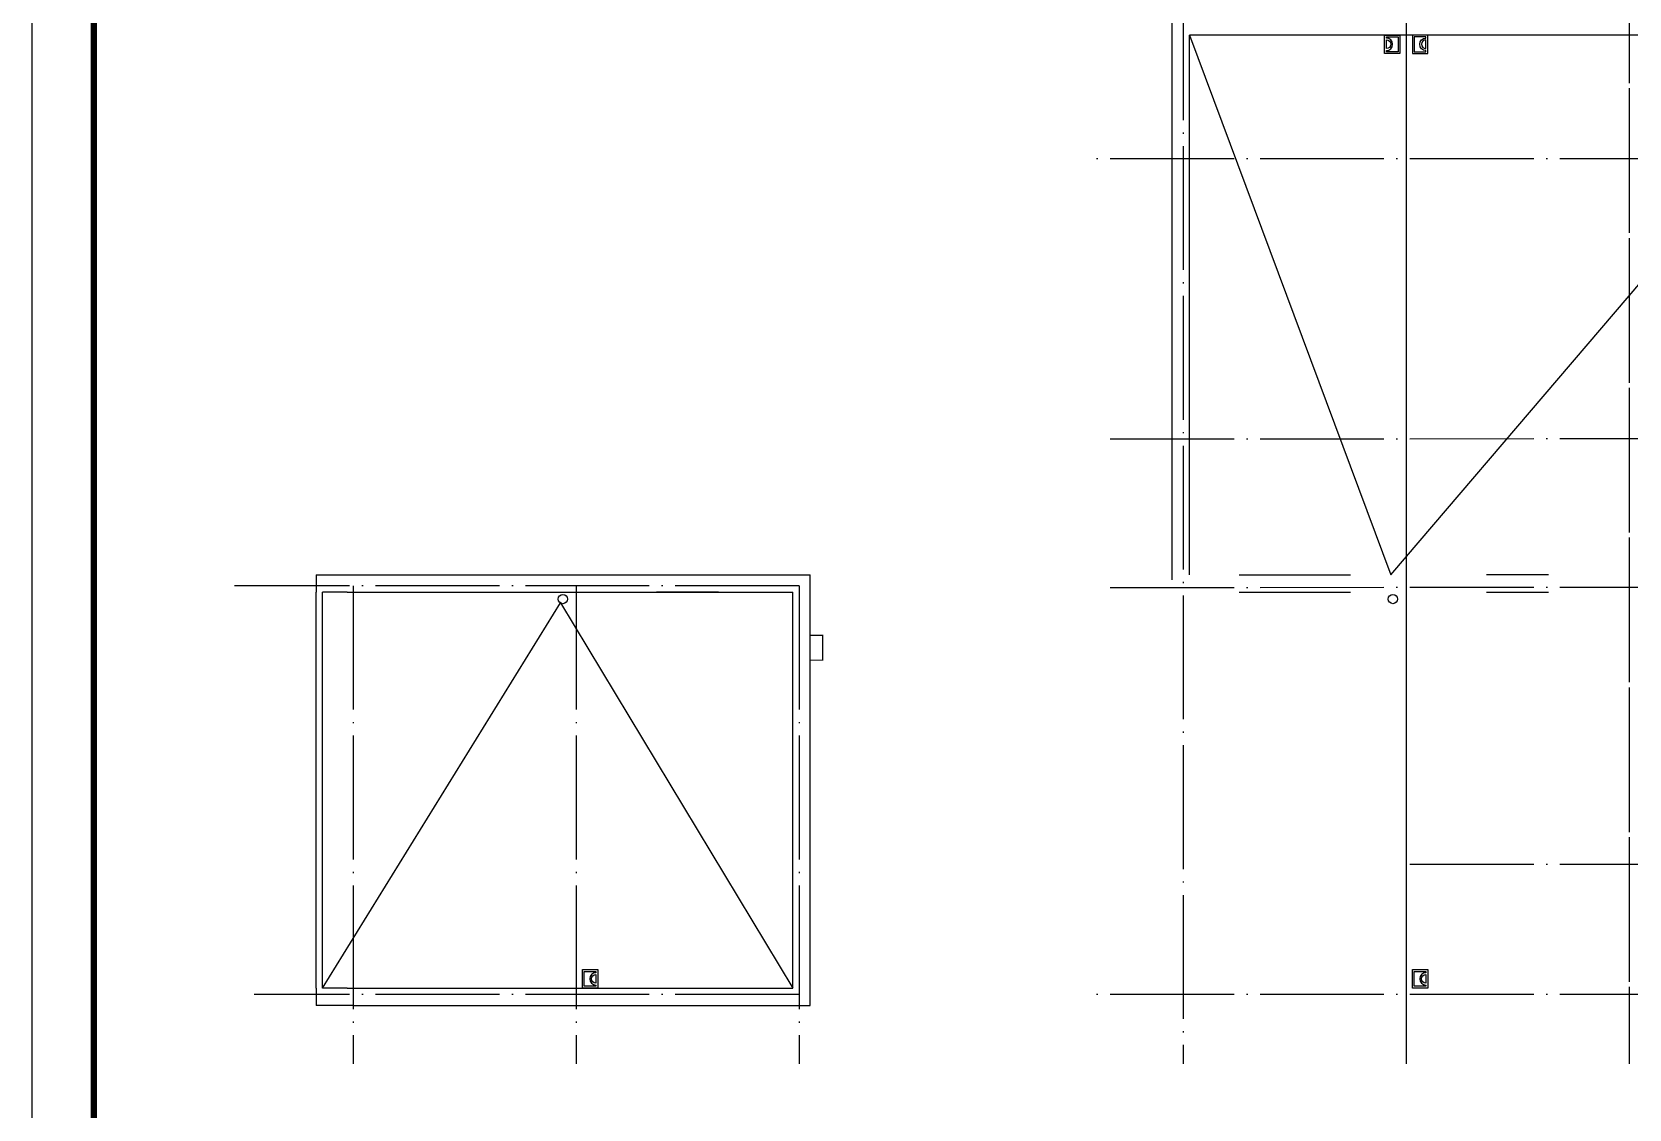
# Model space of a CAD drawing. Extents: x 174641 to 414490, y 73126 to 493158.
# Drawn here: x 355090 to 380887, y 189392 to 206796 of the extents above; entities that cross this region are included whole.
import ezdxf

# ---------------------------------------------------------------- set-up
doc = ezdxf.new("R2010")
doc.units = 0
doc.header["$LTSCALE"] = 1000
doc.header["$MEASUREMENT"] = 0
doc.linetypes.add('DOTE', pattern=[2.42, 2, -0.2, 0.02, -0.2])
for name, color, linetype in [('DOTE', 1, 'DOTE'), ('SURFACE', 6, 'Continuous'), ('TWT_TITLE', 7, 'Continuous'), ('WALL', 2, 'Continuous'), ('布置', 165, 'Continuous')]:
    doc.layers.add(name, color=color, linetype=linetype)

# ---------------------------------------------------------------- blocks, each defined once
blk = doc.blocks.new('364535463')
at = {"layer": '布置'}
blk.add_lwpolyline([(150, -250), (150, 0), (-150, 0), (-150, -250)], close=True, dxfattribs=at)
blk.add_lwpolyline([(100, -220), (120, -220), (120, -30), (-120, -30), (-120, -220), (-100, -220, -1)], format="xyb", close=True, dxfattribs=at)
blk.add_lwpolyline([(-70, -220), (70, -220)], dxfattribs=at)
blk.add_arc((0, -220), 70, 0, 180, dxfattribs=at)

msp = doc.modelspace()

# ---------------------------------------------------------------- linework, layer by layer
for p, q in [((374586.8, 198025.9), (376386.8, 198025.9)), ((379586.8, 198025.9), (378586.8, 198025.9)), ((374586.8, 197745.9), (376386.8, 197745.9)), ((378586.8, 197745.9), (379586.8, 197745.9))]:
    msp.add_line(p, q)
for points in [[(373786.8, 206745.9), (377036.5, 198025.9), (384486.8, 206745.9)], [(365180.6, 198025.9), (366180.6, 198025.9)], [(366180.6, 197745.9), (365180.6, 197745.9)], [(359780.6, 191345.9), (363627.3, 197569.1), (367380.6, 191345.9)]]:
    msp.add_lwpolyline(points)
at = {"const_width": 20}
msp.add_lwpolyline([(367660.6, 196645.9), (367860.6, 196645.9), (367860.6, 197045.9), (367660.6, 197045.9)], dxfattribs=at)
at = {"color": 5}
for centre in [(363666.7, 197632.9), (377073, 197632.9)]:
    msp.add_circle(centre, 75, dxfattribs=at)
at = {"layer": 'DOTE'}
for p, q in [((377286.8, 227845.9), (377286.8, 190125.9)), ((380886.8, 227665.9), (380886.8, 190125.9)), ((373685, 226731), (373686.8, 190125.9)), ((377286.8, 207967.7), (377286.8, 190125.9)), ((380886.8, 207967.7), (380886.8, 190125.9)), ((410806.8, 204745.9), (372086.8, 204745.9)), ((410806.8, 200245.9), (372475, 200214.6)), ((367480.6, 197845.9), (358360.6, 197845.9)), ((360280.6, 197845.9), (360280.6, 190125.9)), ((363880.6, 197845.9), (363880.6, 190125.9)), ((367480.6, 197845.9), (367480.6, 190125.9)), ((410806.8, 197845.9), (372475, 197814.6)), ((410806.8, 193345.9), (377286.8, 193345.9)), ((367480.6, 191245.9), (358680.6, 191245.9)), ((367480.6, 191245.9), (358680.6, 191245.9)), ((367480.6, 191245.9), (358680.6, 191245.9)), ((367480.6, 191245.9), (358680.6, 191245.9)), ((410806.8, 191245.9), (372086.8, 191245.9)), ((410806.8, 191245.9), (372086.8, 191245.9)), ((410806.8, 191245.9), (372086.8, 191245.9)), ((410806.8, 191245.9), (372086.8, 191245.9))]:
    msp.add_line(p, q, dxfattribs=at)
at = {"layer": 'SURFACE'}
for p, q in [((373506.8, 197945.9), (373506.8, 207025.9)), ((359680.6, 198025.9), (367660.6, 198025.9)), ((367660.6, 191065.9), (367660.6, 198025.9)), ((360280.6, 191065.9), (359680.6, 191065.9)), ((360280.6, 191065.9), (367660.6, 191065.9))]:
    msp.add_line(p, q, dxfattribs=at)
at = {"layer": 'TWT_TITLE'}
msp.add_lwpolyline([(355090.2, 256089), (355090.2, 171989), (414490.2, 171989), (414490.2, 256089)], close=True, dxfattribs=at)
at = {"layer": 'TWT_TITLE', "const_width": 100}
msp.add_lwpolyline([(356090.2, 253589), (356090.2, 172989), (413490.2, 172989), (413490.2, 253589)], close=True, dxfattribs=at)
at = {"layer": 'WALL'}
for p, q in [((409586.8, 206745.9), (373786.8, 206745.9)), ((373786.8, 198025.9), (373786.8, 206745.9)), ((359680.6, 198025.9), (359680.6, 197745.9)), ((359680.6, 191345.9), (359680.6, 197745.9)), ((359780.6, 191345.9), (359780.6, 197745.9)), ((360180.6, 197745.9), (359780.6, 197745.9)), ((360180.6, 197745.9), (367380.6, 197745.9)), ((367380.6, 191345.9), (367380.6, 197745.9)), ((359680.6, 191345.9), (359680.6, 191065.9)), ((360180.6, 191345.9), (359780.6, 191345.9)), ((360180.6, 191345.9), (367380.6, 191345.9))]:
    msp.add_line(p, q, dxfattribs=at)

# ---------------------------------------------------------------- block references
at = {"xscale": -1}
for p, rotation in [((377186.8, 206595.9), 270), ((363980.6, 191495.9), 90), ((377386.8, 191495.9), 90)]:
    msp.add_blockref('364535463', p, dxfattribs=dict(at, rotation=rotation))
at = {"rotation": 90}
msp.add_blockref('364535463', (377386.8, 206595.9), dxfattribs=at)

doc.saveas('drawing.dxf')
